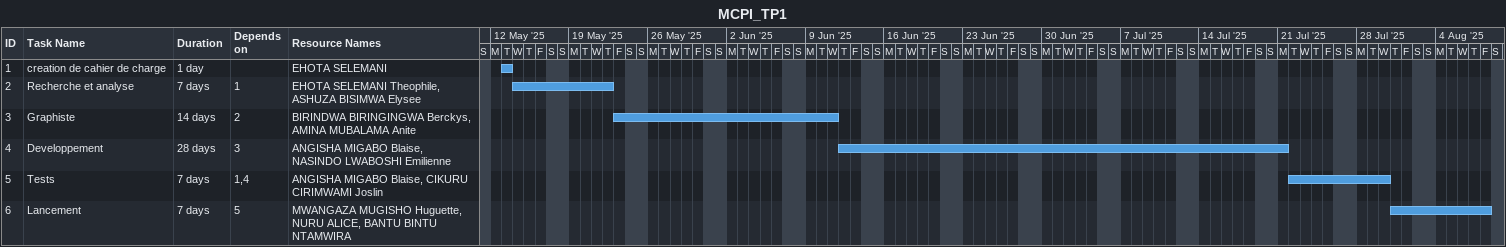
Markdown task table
MCPI_TP1

| ID | Task | Duration | Start | Finish | Predecessors | Resources |
|---|---|---|---|---|---|---|
| 1 | creation de cahier de charge | 1d | 2025-05-13 | 2025-05-13 |  | EHOTA SELEMANI |
| 2 | Recherche et analyse | 7d | 2025-05-14 | 2025-05-22 | 1 | EHOTA SELEMANI Theophile, ASHUZA BISIMWA Elysee |
| 3 | Graphiste | 14d | 2025-05-23 | 2025-06-11 | 2 | BIRINDWA BIRINGINGWA Berckys, AMINA MUBALAMA Anite |
| 4 | Developpement | 28d | 2025-06-12 | 2025-07-21 | 3 | ANGISHA MIGABO Blaise, NASINDO LWABOSHI Emilienne |
| 5 | Tests | 7d | 2025-07-22 | 2025-07-30 | 1, 4 | ANGISHA MIGABO Blaise, CIKURU CIRIMWAMI Joslin |
| 6 | Lancement | 7d | 2025-07-31 | 2025-08-08 | 5 | MWANGAZA MUGISHO Huguette, NURU ALICE, BANTU BINTU NTAMWIRA |
